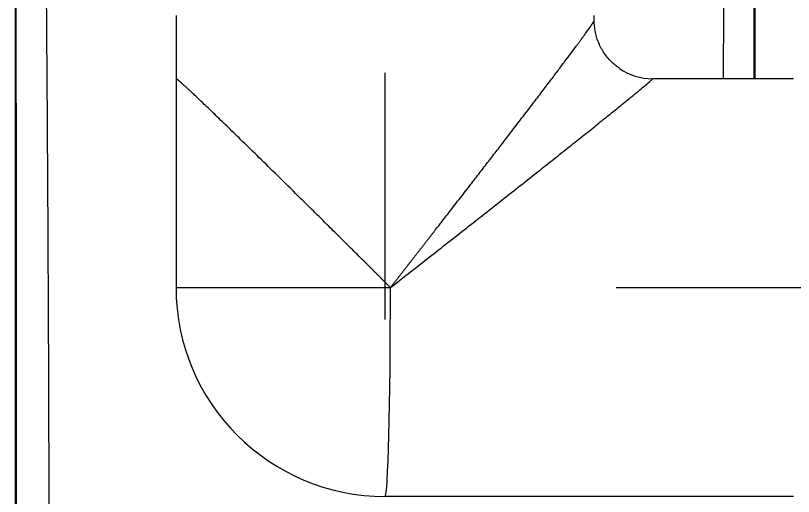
# Model space of a CAD drawing. Header units: millimetres. Extents: x 13304 to 14145, y -3112 to -2518.
# Drawn here: x 13592.11 to 13632.1, y -2848.58 to -2823.83 of the extents above; entities that cross this region are included whole.
import ezdxf

# ---------------------------------------------------------------- set-up
doc = ezdxf.new("R2010")
doc.units = ezdxf.units.MM
doc.linetypes.add('CENTERX2', pattern=[101.6, 63.5, -12.7, 12.7, -12.7])
doc.layers.add('CENTER', color=1, linetype='CENTERX2', lineweight=15)
doc.layers.add('DIM_', color=5, linetype='Continuous', lineweight=9)
doc.styles.get("Standard").update_dxf_attribs({"font": 'arial.ttf'})
doc.dimstyles.new('사본(2) STANDARD', dxfattribs={"dimscale": 0, "dimtxt": 4, "dimasz": 4, "dimexe": 1.25, "dimexo": 0.625, "dimgap": 1.5, "dimtad": 3, "dimtih": 1, "dimtoh": 1, "dimdec": 1, "dimzin": 9, "dimdsep": 46, "dimtxsty": 'Standard', "dimcen": 2.5, "dimclrd": 5, "dimclre": 5, "dimclrt": 5, "dimadec": 0, "dimazin": 0, "dimtfac": 1, "dimtdec": 1, "dimtmove": 0, "dimatfit": 3, "dimfxl": 1.25, "dimtfill": 1, "dimtolj": 1, "dimtzin": 0, "dimarcsym": 0})

# ---------------------------------------------------------------- blocks, each defined once
blk = doc.blocks.new('*D1')
at = {"layer": 'Defpoints', "color": 0, "transparency": 16777216}
for p in [(13611.112, -2735.149), (13694.137, -2735.149), (13635.287, -2904.833)]:
    blk.add_point(p, dxfattribs=at)
at = {"layer": 'DIM_', "color": 5, "lineweight": -2, "transparency": 16777216}
for p, q in [((13611.737, -2735.149), (13695.387, -2735.149)), ((13694.137, -2739.149), (13694.137, -2816.449)), ((13694.137, -2900.833), (13694.137, -2823.534)), ((13635.912, -2904.833), (13695.387, -2904.833))]:
    blk.add_line(p, q, dxfattribs=at)
at = {"layer": 'DIM_', "color": 5, "transparency": 16777216}
for points in [[(13693.471, -2739.149), (13694.804, -2739.149), (13694.137, -2735.149)], [(13693.471, -2900.833), (13694.804, -2900.833), (13694.137, -2904.833)]]:
    blk.add_solid(points, dxfattribs=at)
at = {"layer": 'DIM_', "color": 5, "transparency": 16777216, "insert": (13694.137, -2819.991), "char_height": 4, "attachment_point": 5, "bg_fill": 3, "box_fill_scale": 1.1, "bg_fill_color": 256, "bg_fill_true_color": 13158600, "bg_fill_transparency": 0}
blk.add_mtext('\\A1;169.7', dxfattribs=at)
blk = doc.blocks.new('*D4')
at = {"layer": 'Defpoints', "color": 0, "transparency": 16777216}
for p in [(13628.311, -2779.833), (13635.287, -2904.833), (13674.261, -2904.833)]:
    blk.add_point(p, dxfattribs=at)
at = {"layer": 'DIM_', "color": 5, "lineweight": -2, "transparency": 16777216}
for p, q in [((13628.936, -2779.833), (13675.511, -2779.833)), ((13674.261, -2783.833), (13674.261, -2838.791)), ((13674.261, -2900.833), (13674.261, -2845.876)), ((13635.912, -2904.833), (13675.511, -2904.833))]:
    blk.add_line(p, q, dxfattribs=at)
at = {"layer": 'DIM_', "color": 5, "transparency": 16777216}
for points in [[(13673.594, -2783.833), (13674.927, -2783.833), (13674.261, -2779.833)], [(13673.594, -2900.833), (13674.927, -2900.833), (13674.261, -2904.833)]]:
    blk.add_solid(points, dxfattribs=at)
at = {"layer": 'DIM_', "color": 5, "transparency": 16777216, "insert": (13674.261, -2842.333), "char_height": 4, "attachment_point": 5, "bg_fill": 3, "box_fill_scale": 1.1, "bg_fill_color": 256, "bg_fill_true_color": 13158600, "bg_fill_transparency": 0}
blk.add_mtext('\\A1;125', dxfattribs=at)

msp = doc.modelspace()

# ---------------------------------------------------------------- linework, layer by layer
at = {"linetype": 'Continuous', "lineweight": 0}
for p, q in [((13600.361, -2823.833), (13600.361, -2837.833)), ((13600.364, -2823.833), (13600.364, -2827.083)), ((13621.861, -2824.104), (13621.861, -2823.833)), ((13632.104, -2827.083), (13624.856, -2827.083)), ((13600.361, -2837.833), (13611.384, -2837.833)), ((13632.104, -2848.583), (13611.111, -2848.583))]:
    msp.add_line(p, q, dxfattribs=at)
msp.add_arc((13611.111, -2837.833), 10.75, 180, 270, dxfattribs=at)
for centre, major_axis, ratio, start_param, end_param in [((13624.856, -2824.083), (0, -3), 0.999678, 5.679484, 6.283187), ((13611.111, -2837.833), (0, 10.75), 0.025395, 3.141607, 4.712389)]:
    msp.add_ellipse(centre, major_axis=major_axis, ratio=ratio, start_param=start_param, end_param=end_param, dxfattribs=at)
msp.add_open_spline([(13592.111, -2899.833), (13592.111, -2898.098), (13592.111, -2894.409), (13592.111, -2888.259), (13592.111, -2881.393), (13592.111, -2873.666), (13592.111, -2864.887), (13592.111, -2854.882), (13592.111, -2844.164), (13592.111, -2832.997), (13592.111, -2820.872), (13592.111, -2811.953), (13592.111, -2807.3)], degree=3, dxfattribs=at)
for points, knots in [([(13592.118, -2807.321), (13592.123, -2813.033), (13592.131, -2824.241), (13592.141, -2840.728), (13592.143, -2856.568), (13592.141, -2871.76), (13592.138, -2886.11), (13592.137, -2895.396), (13592.136, -2899.834)], [0, 0, 0, 0, 0.185207, 0.363423, 0.534646, 0.698875, 0.856113, 1, 1, 1, 1]), ([(13630.089, -2827.085), (13630.091, -2825.131), (13630.095, -2818.543), (13630.099, -2811.955), (13630.103, -2807.321)], [0, 0, 0, 0, 0.296612, 1, 1, 1, 1]), ([(13630.111, -2807.3), (13630.111, -2811.148), (13630.111, -2818.014), (13630.111, -2824.28), (13630.111, -2827.084)], [0, 0, 0, 0, 0.53796, 1, 1, 1, 1]), ([(13593.839, -2899.833), (13593.84, -2898.659), (13593.844, -2895.426), (13593.849, -2889.885), (13593.854, -2882.916), (13593.859, -2875.043), (13593.861, -2866.108), (13593.855, -2856.124), (13593.832, -2845.247), (13593.782, -2833.56), (13593.696, -2820.925), (13593.613, -2812.146), (13593.566, -2807.546)], [0, 0, 0, 0, 0.038158, 0.105089, 0.180063, 0.264634, 0.360957, 0.47046, 0.589168, 0.714557, 0.850424, 1, 1, 1, 1]), ([(13628.656, -2807.546), (13628.617, -2811.303), (13628.555, -2817.816), (13628.504, -2824.328), (13628.485, -2827.083)], [0, 0, 0, 0, 0.576895, 1, 1, 1, 1]), ([(13611.384, -2837.833), (13611.401, -2837.811), (13611.437, -2837.765), (13611.49, -2837.698), (13611.542, -2837.63), (13611.594, -2837.564), (13611.646, -2837.498), (13611.697, -2837.433), (13611.748, -2837.368), (13611.798, -2837.304), (13611.847, -2837.24), (13611.897, -2837.177), (13611.945, -2837.115), (13611.994, -2837.053), (13612.041, -2836.992), (13612.089, -2836.931), (13612.136, -2836.871), (13612.182, -2836.812), (13612.228, -2836.753), (13612.273, -2836.695), (13612.318, -2836.637), (13612.363, -2836.58), (13612.407, -2836.523), (13612.451, -2836.468), (13612.494, -2836.412), (13612.536, -2836.358), (13612.578, -2836.304), (13612.62, -2836.25), (13612.661, -2836.197), (13612.702, -2836.145), (13612.742, -2836.093), (13612.782, -2836.042), (13612.821, -2835.992), (13612.86, -2835.942), (13612.899, -2835.892), (13612.937, -2835.844), (13612.974, -2835.796), (13613.011, -2835.748), (13613.048, -2835.701), (13613.084, -2835.655), (13613.119, -2835.609), (13613.154, -2835.564), (13613.189, -2835.519), (13613.223, -2835.475), (13613.257, -2835.432), (13613.29, -2835.389), (13613.323, -2835.347), (13613.355, -2835.305), (13613.387, -2835.264), (13613.418, -2835.224), (13613.449, -2835.184), (13613.48, -2835.145), (13613.51, -2835.106), (13613.539, -2835.068), (13613.568, -2835.031), (13613.597, -2834.994), (13613.625, -2834.958), (13613.653, -2834.922), (13613.68, -2834.887), (13613.804, -2834.727), (13614.021, -2834.448), (13614.328, -2834.053), (13614.623, -2833.673), (13614.907, -2833.306), (13615.18, -2832.953), (13615.519, -2832.515), (13615.92, -2831.996), (13616.377, -2831.405), (13616.81, -2830.842), (13617.197, -2830.339), (13617.542, -2829.889), (13617.849, -2829.489), (13618.144, -2829.104), (13618.427, -2828.735), (13618.772, -2828.282), (13619.17, -2827.76), (13619.606, -2827.186), (13620.002, -2826.662), (13620.357, -2826.189), (13620.673, -2825.766), (13620.9, -2825.461), (13621.056, -2825.249), (13621.157, -2825.113), (13621.25, -2824.985), (13621.337, -2824.866), (13621.417, -2824.755), (13621.49, -2824.653), (13621.556, -2824.56), (13621.601, -2824.495), (13621.63, -2824.454), (13621.645, -2824.432), (13621.66, -2824.412), (13621.674, -2824.391), (13621.687, -2824.372), (13621.7, -2824.353), (13621.713, -2824.335), (13621.725, -2824.317), (13621.736, -2824.3), (13621.747, -2824.284), (13621.757, -2824.268), (13621.767, -2824.253), (13621.777, -2824.239), (13621.786, -2824.225), (13621.794, -2824.212), (13621.802, -2824.199), (13621.809, -2824.187), (13621.816, -2824.176), (13621.823, -2824.165), (13621.829, -2824.155), (13621.834, -2824.146), (13621.839, -2824.138), (13621.843, -2824.13), (13621.847, -2824.122), (13621.851, -2824.115), (13621.854, -2824.109), (13621.856, -2824.104), (13621.858, -2824.099), (13621.859, -2824.095), (13621.86, -2824.091), (13621.861, -2824.089), (13621.861, -2824.088), (13621.861, -2824.088)], [0, 0, 0, 0, 0.003908, 0.007783, 0.011624, 0.015432, 0.019205, 0.022945, 0.026652, 0.030324, 0.033963, 0.037569, 0.041141, 0.044679, 0.048183, 0.051654, 0.055091, 0.058494, 0.061864, 0.0652, 0.068502, 0.071771, 0.075006, 0.078208, 0.081375, 0.084509, 0.08761, 0.090677, 0.09371, 0.096709, 0.099675, 0.102607, 0.105505, 0.10837, 0.111201, 0.113999, 0.116763, 0.119493, 0.122189, 0.124852, 0.127481, 0.130077, 0.132638, 0.135167, 0.137661, 0.140122, 0.142549, 0.144943, 0.147302, 0.149629, 0.151921, 0.15418, 0.156405, 0.158597, 0.160755, 0.162879, 0.164969, 0.167026, 0.16905, 0.171039, 0.194659, 0.217544, 0.239694, 0.26111, 0.281792, 0.30174, 0.338501, 0.373891, 0.407916, 0.440581, 0.466369, 0.491511, 0.516013, 0.53988, 0.563117, 0.605132, 0.645298, 0.683666, 0.720295, 0.755254, 0.788621, 0.802589, 0.816329, 0.829847, 0.843151, 0.856251, 0.869155, 0.881871, 0.89441, 0.897885, 0.901351, 0.904809, 0.908258, 0.911699, 0.915132, 0.918557, 0.921974, 0.925385, 0.928788, 0.932185, 0.935574, 0.938958, 0.942335, 0.945707, 0.949073, 0.952433, 0.955788, 0.959139, 0.962484, 0.965826, 0.969163, 0.972496, 0.975825, 0.979151, 0.982473, 0.985793, 0.98911, 0.992424, 0.995737, 0.999047, 1, 1, 1, 1]), ([(13623.16, -2826.548), (13623.007, -2826.446), (13622.704, -2826.202), (13622.329, -2825.735), (13621.965, -2825.025), (13621.861, -2824.455), (13621.861, -2824.061)], [0, 0, 0, 0, 0.186451, 0.400789, 0.610616, 1, 1, 1, 1]), ([(13611.384, -2837.833), (13611.349, -2837.799), (13611.28, -2837.729), (13611.175, -2837.624), (13611.07, -2837.518), (13610.965, -2837.412), (13610.858, -2837.305), (13610.751, -2837.198), (13610.644, -2837.091), (13610.535, -2836.983), (13610.427, -2836.875), (13610.317, -2836.766), (13610.207, -2836.656), (13610.023, -2836.473), (13609.768, -2836.22), (13609.448, -2835.902), (13609.141, -2835.597), (13608.73, -2835.188), (13608.23, -2834.691), (13607.635, -2834.1), (13607.068, -2833.538), (13606.334, -2832.813), (13605.48, -2831.972), (13604.541, -2831.049), (13603.708, -2830.235), (13602.98, -2829.526), (13602.35, -2828.917), (13601.9, -2828.485), (13601.588, -2828.187), (13601.38, -2827.989), (13601.191, -2827.812), (13601.023, -2827.655), (13600.876, -2827.518), (13600.748, -2827.401), (13600.638, -2827.302), (13600.574, -2827.246), (13600.541, -2827.217), (13600.533, -2827.21), (13600.525, -2827.204), (13600.517, -2827.197), (13600.51, -2827.191), (13600.503, -2827.185), (13600.496, -2827.179), (13600.489, -2827.173), (13600.482, -2827.168), (13600.476, -2827.162), (13600.47, -2827.157), (13600.463, -2827.152), (13600.457, -2827.147), (13600.452, -2827.142), (13600.446, -2827.138), (13600.441, -2827.134), (13600.435, -2827.129), (13600.43, -2827.125), (13600.426, -2827.122), (13600.421, -2827.118), (13600.416, -2827.115), (13600.412, -2827.111), (13600.408, -2827.108), (13600.404, -2827.105), (13600.4, -2827.103), (13600.396, -2827.1), (13600.393, -2827.098), (13600.39, -2827.096), (13600.387, -2827.094), (13600.384, -2827.092), (13600.381, -2827.09), (13600.378, -2827.089), (13600.376, -2827.087), (13600.374, -2827.086), (13600.372, -2827.085), (13600.37, -2827.085), (13600.368, -2827.084), (13600.367, -2827.084), (13600.365, -2827.083), (13600.364, -2827.083), (13600.364, -2827.083)], [0, 0, 0, 0, 0.007175, 0.014389, 0.021643, 0.028936, 0.036268, 0.04364, 0.05105, 0.0585, 0.06599, 0.073518, 0.081086, 0.088694, 0.111635, 0.133709, 0.154914, 0.175252, 0.219412, 0.259355, 0.300696, 0.340131, 0.417273, 0.488061, 0.55444, 0.616471, 0.673494, 0.727575, 0.752782, 0.777485, 0.801711, 0.825489, 0.848186, 0.870613, 0.892803, 0.914789, 0.916961, 0.919132, 0.921299, 0.923464, 0.925626, 0.927786, 0.929944, 0.932099, 0.934252, 0.936402, 0.93855, 0.940696, 0.94284, 0.944981, 0.94712, 0.949257, 0.951392, 0.953525, 0.955656, 0.957785, 0.959912, 0.962037, 0.964161, 0.966282, 0.968401, 0.970519, 0.972635, 0.974749, 0.976862, 0.978973, 0.981082, 0.98319, 0.985296, 0.987401, 0.989504, 0.991606, 0.993707, 0.995806, 0.997903, 1, 1, 1, 1]), ([(13611.384, -2837.833), (13611.881, -2837.444), (13612.757, -2836.759), (13613.943, -2835.828), (13614.939, -2835.046), (13615.892, -2834.296), (13616.865, -2833.529), (13617.84, -2832.759), (13618.756, -2832.034), (13619.605, -2831.361), (13620.404, -2830.726), (13621.164, -2830.12), (13621.856, -2829.566), (13622.477, -2829.068), (13623.047, -2828.609), (13623.572, -2828.182), (13624.023, -2827.813), (13624.386, -2827.512), (13624.666, -2827.274), (13624.838, -2827.119), (13624.865, -2827.083), (13624.856, -2827.083)], [0, 0, 0, 0, 0.082772, 0.145816, 0.198777, 0.251164, 0.308388, 0.366999, 0.422934, 0.473407, 0.524129, 0.5758, 0.625014, 0.669511, 0.714487, 0.762627, 0.810311, 0.854135, 0.900031, 0.951178, 1, 1, 1, 1])]:
    msp.add_open_spline(points, degree=3, knots=knots, dxfattribs=at)
at = {"layer": 'CENTER'}
msp.add_line((13622.998, -2837.833), (13646.137, -2837.833), dxfattribs=at)

# ---------------------------------------------------------------- next in the draw order: dimensions: what is measured, and where the dimension line sits
at = {"layer": 'DIM_'}
dim = msp.add_linear_dim(base=(13694.137, -2735.149), p1=(13635.287, -2904.833), p2=(13611.112, -2735.149), angle=90, dimstyle='사본(2) STANDARD', override={"dimscale": 1, "dimtad": 0}, dxfattribs=at)
dim.commit()
dim.dimension.update_dxf_attribs({"geometry": '*D1', "text_midpoint": (13694.137, -2819.991)})

# ---------------------------------------------------------------- next in the draw order: linework, layer by layer
at = {"layer": 'CENTER'}
msp.add_line((13611.111, -2915.681), (13611.111, -2727.736), dxfattribs=at)

# ---------------------------------------------------------------- next in the draw order: dimensions: what is measured, and where the dimension line sits
at = {"layer": 'DIM_'}
dim = msp.add_linear_dim(base=(13674.261, -2904.833), p1=(13628.311, -2779.833), p2=(13635.287, -2904.833), angle=90, dimstyle='사본(2) STANDARD', override={"dimscale": 1, "dimtad": 0}, dxfattribs=at)
dim.commit()
dim.dimension.update_dxf_attribs({"geometry": '*D4', "text_midpoint": (13674.261, -2842.333)})

doc.saveas('drawing.dxf')
